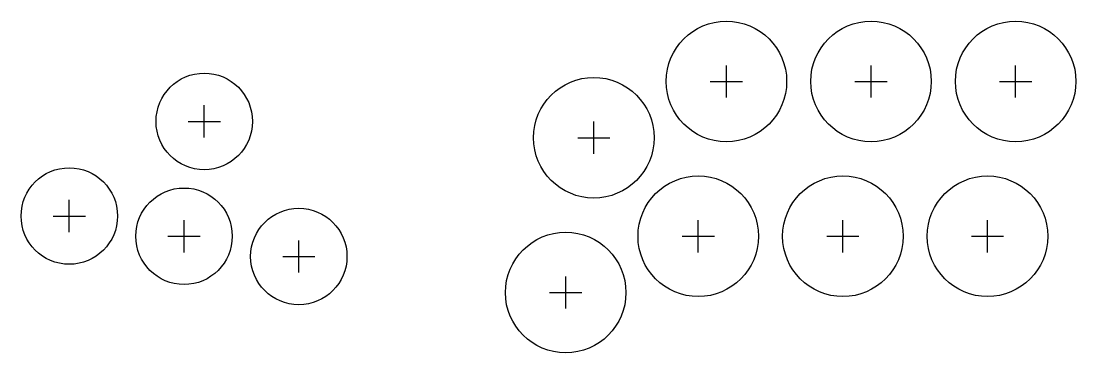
# Model space of a CAD drawing. Header units: millimetres. Extents: x -41 to 222, y -29 to 54.
import ezdxf

# ---------------------------------------------------------------- set-up
doc = ezdxf.new("R2010")
doc.units = ezdxf.units.MM
for name, color, linetype in [('BUTTONS_24', 1, 'Continuous'), ('BUTTONS_30', 5, 'Continuous'), ('REFERENCE', 8, 'Continuous')]:
    doc.layers.add(name, color=color, linetype=linetype)

msp = doc.modelspace()

# ---------------------------------------------------------------- linework, layer by layer
at = {"layer": 'BUTTONS_24'}
for centre in [(5.0358, 28.5594), (-28.5594, 5.0358), (0, 0), (28.5594, -5.0358)]:
    msp.add_circle(centre, 12, dxfattribs=at)
at = {"layer": 'BUTTONS_30'}
for centre in [(135, 38.5), (171, 38.5), (207, 38.5), (102, 24.5), (128, 0), (164, 0), (200, 0), (95, -14)]:
    msp.add_circle(centre, 15, dxfattribs=at)
at = {"layer": 'REFERENCE'}
for p, q in [((135, 34.5), (135, 42.5)), ((171, 34.5), (171, 42.5)), ((207, 34.5), (207, 42.5)), ((131, 38.5), (139, 38.5)), ((167, 38.5), (175, 38.5)), ((203, 38.5), (211, 38.5)), ((5.0358, 24.5594), (5.0358, 32.5594)), ((1.0358, 28.5594), (9.0358, 28.5594)), ((102, 20.5), (102, 28.5)), ((98, 24.5), (106, 24.5)), ((-28.5594, 1.0358), (-28.5594, 9.0358)), ((-32.5594, 5.0358), (-24.5594, 5.0358)), ((0, -4), (0, 4)), ((128, -4), (128, 4)), ((164, -4), (164, 4)), ((200, -4), (200, 4)), ((-4, 0), (4, 0)), ((124, 0), (132, 0)), ((160, 0), (168, 0)), ((196, 0), (204, 0)), ((28.5594, -9.0358), (28.5594, -1.0358)), ((24.5594, -5.0358), (32.5594, -5.0358)), ((95, -18), (95, -10)), ((91, -14), (99, -14))]:
    msp.add_line(p, q, dxfattribs=at)

doc.saveas('drawing.dxf')
